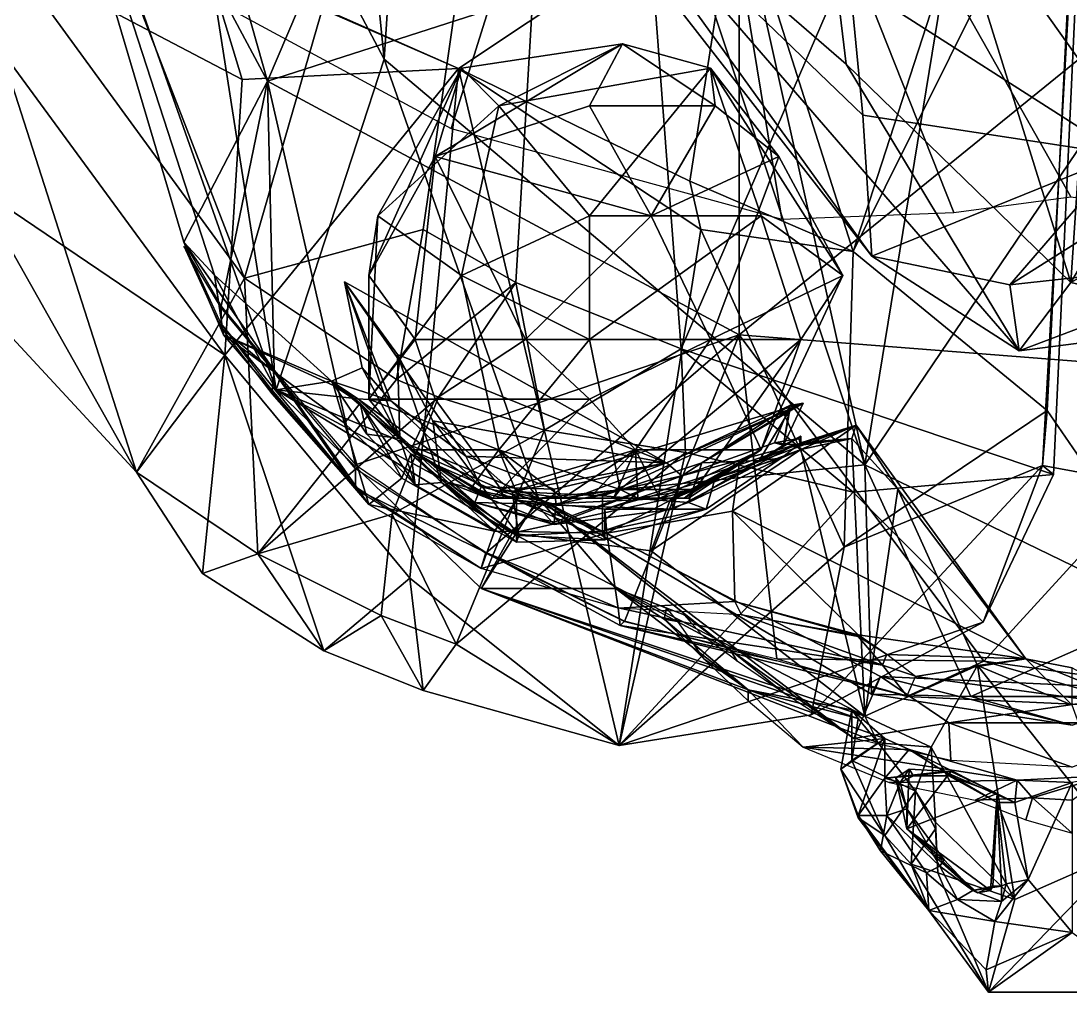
# Model space of a CAD drawing. Header units: metres. Extents: x -0.054 to 0.188, y 0.182 to 0.431.
# Drawn here: x -0.0021 to 0.0669, y 0.1819 to 0.2457 of the extents above; entities that cross this region are included whole.
import ezdxf

# ---------------------------------------------------------------- set-up
doc = ezdxf.new("R2010")
doc.units = ezdxf.units.M

msp = doc.modelspace()

# ---------------------------------------------------------------- linework, layer by layer
at = {"layer": 'COMPONENT50'}
for points in [[(0.037414, 0.244202, 1.581394), (0.03524, 0.240144, 1.573276), (0.025095, 0.23681, 1.574871)], [(0.037414, 0.244202, 1.581394), (0.025095, 0.23681, 1.574871), (0.026834, 0.242608, 1.585016)], [(0.037414, 0.244202, 1.581394), (0.026834, 0.242608, 1.585016), (0.029298, 0.240144, 1.595161)], [(0.043211, 0.242608, 1.587045), (0.037414, 0.244202, 1.581394), (0.029298, 0.240144, 1.595161)], [(0.043501, 0.240144, 1.576756), (0.03524, 0.240144, 1.573276), (0.037414, 0.244202, 1.581394)], [(0.043501, 0.240144, 1.576756), (0.037414, 0.244202, 1.581394), (0.043211, 0.242608, 1.587045)], [(0.020747, 0.228984, 1.576756), (0.021326, 0.232897, 1.592987), (0.026834, 0.242608, 1.585016)], [(0.025095, 0.23681, 1.574871), (0.020747, 0.228984, 1.576756), (0.026834, 0.242608, 1.585016)], [(0.026834, 0.242608, 1.585016), (0.021326, 0.232897, 1.592987), (0.029298, 0.240144, 1.595161)], [(0.043211, 0.242608, 1.587045), (0.029298, 0.240144, 1.595161), (0.03524, 0.232897, 1.60096)], [(0.046544, 0.232897, 1.596322), (0.043211, 0.242608, 1.587045), (0.03524, 0.232897, 1.60096)], [(0.047704, 0.23681, 1.577914), (0.043211, 0.242608, 1.587045), (0.051907, 0.228984, 1.585016)], [(0.051907, 0.228984, 1.585016), (0.043211, 0.242608, 1.587045), (0.046544, 0.232897, 1.596322)], [(0.047704, 0.23681, 1.577914), (0.043501, 0.240144, 1.576756), (0.043211, 0.242608, 1.587045)], [(0.029298, 0.240144, 1.595161), (0.021326, 0.232897, 1.592987), (0.026834, 0.228984, 1.599364)], [(0.03524, 0.240144, 1.573276), (0.039298, 0.232897, 1.569509), (0.025095, 0.23681, 1.574871)], [(0.029298, 0.240144, 1.595161), (0.026834, 0.228984, 1.599364), (0.03524, 0.232897, 1.60096)], [(0.043501, 0.240144, 1.576756), (0.039298, 0.232897, 1.569509), (0.03524, 0.240144, 1.573276)], [(0.043501, 0.240144, 1.576756), (0.047704, 0.23681, 1.577914), (0.039298, 0.232897, 1.569509)], [(0.025095, 0.23681, 1.574871), (0.02379, 0.224781, 1.573713), (0.020747, 0.228984, 1.576756)], [(0.025095, 0.23681, 1.574871), (0.031037, 0.224781, 1.569509), (0.02379, 0.224781, 1.573713)], [(0.025095, 0.23681, 1.574871), (0.039298, 0.232897, 1.569509), (0.031037, 0.224781, 1.569509)], [(0.047704, 0.23681, 1.577914), (0.043211, 0.224781, 1.571102), (0.039298, 0.232897, 1.569509)], [(0.043211, 0.224781, 1.571102), (0.047704, 0.23681, 1.577914), (0.051907, 0.228984, 1.585016)], [(0.020747, 0.220868, 1.585016), (0.026834, 0.228984, 1.599364), (0.021326, 0.232897, 1.592987)], [(0.020747, 0.228984, 1.576756), (0.020747, 0.220868, 1.585016), (0.021326, 0.232897, 1.592987)], [(0.03524, 0.232897, 1.60096), (0.026834, 0.228984, 1.599364), (0.03524, 0.224781, 1.60096)], [(0.039298, 0.232897, 1.569509), (0.043211, 0.224781, 1.571102), (0.031037, 0.224781, 1.569509)], [(0.046544, 0.232897, 1.596322), (0.03524, 0.224781, 1.60096), (0.049153, 0.224781, 1.592987)], [(0.03524, 0.232897, 1.60096), (0.03524, 0.224781, 1.60096), (0.046544, 0.232897, 1.596322)], [(0.051907, 0.228984, 1.585016), (0.046544, 0.232897, 1.596322), (0.049153, 0.224781, 1.592987)], [(0.020747, 0.220868, 1.585016), (0.029298, 0.217535, 1.595161), (0.026834, 0.228984, 1.599364)], [(0.02379, 0.224781, 1.573713), (0.020747, 0.220868, 1.585016), (0.020747, 0.228984, 1.576756)], [(0.026834, 0.228984, 1.599364), (0.029298, 0.217535, 1.595161), (0.03524, 0.224781, 1.60096)], [(0.043211, 0.224781, 1.571102), (0.051907, 0.228984, 1.585016), (0.046544, 0.217535, 1.581973)], [(0.046544, 0.217535, 1.581973), (0.051907, 0.228984, 1.585016), (0.049153, 0.224781, 1.592987)], [(0.02379, 0.224781, 1.573713), (0.025095, 0.220868, 1.574871), (0.020747, 0.220868, 1.585016)], [(0.031037, 0.224781, 1.569509), (0.025095, 0.220868, 1.574871), (0.02379, 0.224781, 1.573713)], [(0.031037, 0.224781, 1.569509), (0.03524, 0.220868, 1.570668), (0.025095, 0.220868, 1.574871)], [(0.03524, 0.224781, 1.60096), (0.029298, 0.217535, 1.595161), (0.037269, 0.214926, 1.592842)], [(0.043211, 0.224781, 1.571102), (0.03524, 0.220868, 1.570668), (0.031037, 0.224781, 1.569509)], [(0.043211, 0.224781, 1.571102), (0.038283, 0.217535, 1.573713), (0.03524, 0.220868, 1.570668)], [(0.03524, 0.224781, 1.60096), (0.037269, 0.214926, 1.592842), (0.049153, 0.224781, 1.592987)], [(0.049153, 0.224781, 1.592987), (0.037269, 0.214926, 1.592842), (0.042196, 0.214926, 1.589075)], [(0.046544, 0.217535, 1.581973), (0.038283, 0.217535, 1.573713), (0.043211, 0.224781, 1.571102)], [(0.046544, 0.217535, 1.581973), (0.049153, 0.224781, 1.592987), (0.042196, 0.214926, 1.589075)], [(0.0235, 0.217535, 1.585016), (0.029298, 0.217535, 1.595161), (0.020747, 0.220868, 1.585016)], [(0.025095, 0.220868, 1.574871), (0.0235, 0.217535, 1.585016), (0.020747, 0.220868, 1.585016)], [(0.029443, 0.214926, 1.579365), (0.0235, 0.217535, 1.585016), (0.025095, 0.220868, 1.574871)], [(0.03524, 0.220868, 1.570668), (0.029443, 0.214926, 1.579365), (0.025095, 0.220868, 1.574871)], [(0.038283, 0.217535, 1.573713), (0.029443, 0.214926, 1.579365), (0.03524, 0.220868, 1.570668)], [(0.029298, 0.217535, 1.595161), (0.0235, 0.217535, 1.585016), (0.027413, 0.214926, 1.587045)], [(0.028718, 0.214346, 1.585016), (0.027413, 0.214926, 1.587045), (0.0235, 0.217535, 1.585016)], [(0.028863, 0.214346, 1.583423), (0.028718, 0.214346, 1.585016), (0.0235, 0.217535, 1.585016)], [(0.029443, 0.214926, 1.579365), (0.028863, 0.214346, 1.583423), (0.0235, 0.217535, 1.585016)], [(0.030602, 0.214346, 1.589509), (0.029298, 0.217535, 1.595161), (0.027413, 0.214926, 1.587045)], [(0.037269, 0.214926, 1.592842), (0.029298, 0.217535, 1.595161), (0.0335, 0.214346, 1.591249)], [(0.0335, 0.214346, 1.591249), (0.029298, 0.217535, 1.595161), (0.031906, 0.214346, 1.590523)], [(0.031906, 0.214346, 1.590523), (0.029298, 0.217535, 1.595161), (0.030602, 0.214346, 1.589509)], [(0.038283, 0.217535, 1.573713), (0.0335, 0.214346, 1.578785), (0.029443, 0.214926, 1.579365)], [(0.038283, 0.217535, 1.573713), (0.03524, 0.214346, 1.578641), (0.0335, 0.214346, 1.578785)], [(0.038283, 0.217535, 1.573713), (0.036834, 0.214346, 1.578785), (0.03524, 0.214346, 1.578641)], [(0.038428, 0.214346, 1.579509), (0.036834, 0.214346, 1.578785), (0.038283, 0.217535, 1.573713)], [(0.046544, 0.217535, 1.581973), (0.039877, 0.214346, 1.580523), (0.038283, 0.217535, 1.573713)], [(0.039877, 0.214346, 1.580523), (0.038428, 0.214346, 1.579509), (0.038283, 0.217535, 1.573713)], [(0.046544, 0.217535, 1.581973), (0.040892, 0.214346, 1.581828), (0.039877, 0.214346, 1.580523)], [(0.046544, 0.217535, 1.581973), (0.041472, 0.214346, 1.583423), (0.040892, 0.214346, 1.581828)], [(0.046544, 0.217535, 1.581973), (0.041762, 0.214346, 1.585016), (0.041472, 0.214346, 1.583423)], [(0.046544, 0.217535, 1.581973), (0.042196, 0.214926, 1.589075), (0.041762, 0.214346, 1.585016)], [(0.030602, 0.214346, 1.589509), (0.027413, 0.214926, 1.587045), (0.029587, 0.214346, 1.588204)], [(0.029587, 0.214346, 1.588204), (0.027413, 0.214926, 1.587045), (0.028863, 0.214346, 1.586611)], [(0.028863, 0.214346, 1.586611), (0.027413, 0.214926, 1.587045), (0.028718, 0.214346, 1.585016)], [(0.029587, 0.214346, 1.581828), (0.028863, 0.214346, 1.583423), (0.029443, 0.214926, 1.579365)], [(0.0335, 0.214346, 1.578785), (0.031906, 0.214346, 1.579509), (0.029443, 0.214926, 1.579365)], [(0.030602, 0.214346, 1.580523), (0.029587, 0.214346, 1.581828), (0.029443, 0.214926, 1.579365)], [(0.031906, 0.214346, 1.579509), (0.030602, 0.214346, 1.580523), (0.029443, 0.214926, 1.579365)], [(0.037269, 0.214926, 1.592842), (0.0335, 0.214346, 1.591249), (0.03524, 0.214346, 1.591394)], [(0.037269, 0.214926, 1.592842), (0.03524, 0.214346, 1.591394), (0.036834, 0.214346, 1.591249)], [(0.038428, 0.214346, 1.590523), (0.037269, 0.214926, 1.592842), (0.036834, 0.214346, 1.591249)], [(0.042196, 0.214926, 1.589075), (0.037269, 0.214926, 1.592842), (0.038428, 0.214346, 1.590523)], [(0.042196, 0.214926, 1.589075), (0.038428, 0.214346, 1.590523), (0.039877, 0.214346, 1.589509)], [(0.042196, 0.214926, 1.589075), (0.039877, 0.214346, 1.589509), (0.040892, 0.214346, 1.588204)], [(0.042196, 0.214926, 1.589075), (0.040892, 0.214346, 1.588204), (0.041472, 0.214346, 1.586611)], [(0.042196, 0.214926, 1.589075), (0.041472, 0.214346, 1.586611), (0.041762, 0.214346, 1.585016)]]:
    msp.add_3dface(points, dxfattribs=at)
at = {"layer": 'MATHAIR1'}
for points in [[(-0.001052, 0.264031, 1.582207), (0.035036, 0.306496, 1.6167), (0.012572, 0.228813, 1.636992)], [(0.035036, 0.306496, 1.6167), (0.024311, 0.232001, 1.66366), (0.012572, 0.228813, 1.636992)], [(0.035036, 0.306496, 1.6167), (0.030398, 0.228523, 1.668005), (0.024311, 0.232001, 1.66366)], [(0.035036, 0.306496, 1.6167), (0.041268, 0.224175, 1.667861), (0.030398, 0.228523, 1.668005)], [(0.035036, 0.306496, 1.6167), (0.069095, 0.288524, 1.640614), (0.041268, 0.224175, 1.667861)], [(0.069095, 0.288524, 1.640614), (0.065761, 0.215914, 1.664383), (0.041268, 0.224175, 1.667861)], [(0.069095, 0.288524, 1.640614), (0.068225, 0.215914, 1.664383), (0.065037, 0.216494, 1.678153)], [(0.069095, 0.288524, 1.640614), (0.065037, 0.216494, 1.678153), (0.065761, 0.215914, 1.664383)], [(-0.007429, 0.256205, 1.560033), (-0.001052, 0.264031, 1.582207), (0.012572, 0.228813, 1.636992)], [(0.067356, 0.260263, 1.696702), (0.059819, 0.252871, 1.709893), (0.052573, 0.230552, 1.696702)], [(0.067356, 0.260263, 1.696702), (0.052573, 0.230552, 1.696702), (0.065327, 0.220117, 1.683949)], [(0.068225, 0.215914, 1.664383), (0.067356, 0.260263, 1.696702), (0.065327, 0.220117, 1.683949)], [(-0.010327, 0.244031, 1.558295), (-0.007429, 0.256205, 1.560033), (0.00547, 0.216059, 1.602209)], [(-0.007429, 0.256205, 1.560033), (0.012572, 0.228813, 1.636992), (0.00547, 0.216059, 1.602209)], [(0.044891, 0.254756, 1.713659), (0.007064, 0.251132, 1.69134), (0.02663, 0.242581, 1.696558)], [(0.044891, 0.254756, 1.713659), (0.02663, 0.242581, 1.696558), (0.041848, 0.23519, 1.704238)], [(0.044891, 0.254756, 1.713659), (0.041848, 0.23519, 1.704238), (0.052573, 0.230552, 1.696702)], [(0.044891, 0.254756, 1.713659), (0.052573, 0.230552, 1.696702), (0.059819, 0.252871, 1.709893)], [(-0.023371, 0.247219, 1.572933), (0.011267, 0.22374, 1.676847), (-0.011052, 0.254176, 1.642788)], [(-0.011052, 0.254176, 1.642788), (0.012427, 0.241857, 1.682354), (0.009963, 0.249973, 1.685834)], [(-0.011052, 0.254176, 1.642788), (0.011267, 0.22374, 1.676847), (0.012427, 0.241857, 1.682354)], [(0.02663, 0.242581, 1.696558), (0.007064, 0.251132, 1.69134), (0.009963, 0.249973, 1.685834)], [(0.009963, 0.249973, 1.685834), (0.012427, 0.241857, 1.682354), (0.02663, 0.242581, 1.696558)], [(-0.023371, 0.247219, 1.572933), (0.00547, 0.216059, 1.602209), (0.011267, 0.22374, 1.676847)], [(0.00547, 0.216059, 1.602209), (-0.023371, 0.247219, 1.572933), (-0.010327, 0.244031, 1.558295)], [(0.02663, 0.242581, 1.696558), (0.012427, 0.241857, 1.682354), (0.011267, 0.22374, 1.676847)], [(0.011267, 0.22374, 1.676847), (0.023442, 0.209102, 1.686702), (0.02663, 0.242581, 1.696558)], [(0.02663, 0.242581, 1.696558), (0.023442, 0.209102, 1.686702), (0.03721, 0.198088, 1.687571)], [(0.042572, 0.232001, 1.699601), (0.041848, 0.23519, 1.704238), (0.02663, 0.242581, 1.696558)], [(0.02663, 0.242581, 1.696558), (0.03721, 0.198088, 1.687571), (0.042572, 0.232001, 1.699601)], [(0.052573, 0.230552, 1.696702), (0.041848, 0.23519, 1.704238), (0.042572, 0.232001, 1.699601)], [(0.012572, 0.228813, 1.636992), (0.024311, 0.232001, 1.66366), (0.022572, 0.222146, 1.665397)], [(0.024311, 0.232001, 1.66366), (0.030398, 0.228523, 1.668005), (0.022572, 0.222146, 1.665397)], [(0.042572, 0.232001, 1.699601), (0.03721, 0.198088, 1.687571), (0.051993, 0.211132, 1.6896)], [(0.042572, 0.232001, 1.699601), (0.051993, 0.211132, 1.6896), (0.052573, 0.230552, 1.696702)], [(0.008572, 0.230917, 1.595364), (0.011036, 0.225555, 1.597828), (0.011036, 0.226859, 1.599568)], [(0.052573, 0.230552, 1.696702), (0.051993, 0.211132, 1.6896), (0.065327, 0.220117, 1.683949)], [(0.00547, 0.216059, 1.602209), (0.012572, 0.228813, 1.636992), (0.013441, 0.210697, 1.620325)], [(0.013441, 0.210697, 1.620325), (0.012572, 0.228813, 1.636992), (0.022572, 0.222146, 1.665397)], [(0.022572, 0.222146, 1.665397), (0.030398, 0.228523, 1.668005), (0.025326, 0.220987, 1.670324)], [(0.030398, 0.228523, 1.668005), (0.032282, 0.218813, 1.675107), (0.025326, 0.220987, 1.670324)], [(0.030398, 0.228523, 1.668005), (0.041268, 0.224175, 1.667861), (0.032282, 0.218813, 1.675107)], [(0.011036, 0.225555, 1.597828), (0.014514, 0.222656, 1.602611), (0.011036, 0.226859, 1.599568)], [(0.011036, 0.225555, 1.597828), (0.01437, 0.221207, 1.599278), (0.014514, 0.222656, 1.602611)], [(0.00547, 0.216059, 1.602209), (0.009818, 0.209392, 1.62192), (0.011267, 0.22374, 1.676847)], [(0.009818, 0.209392, 1.62192), (0.017789, 0.20432, 1.666123), (0.011267, 0.22374, 1.676847)], [(0.017789, 0.20432, 1.666123), (0.023442, 0.209102, 1.686702), (0.011267, 0.22374, 1.676847)], [(0.041558, 0.217363, 1.677571), (0.032282, 0.218813, 1.675107), (0.041268, 0.224175, 1.667861)], [(0.052573, 0.214755, 1.676558), (0.041558, 0.217363, 1.677571), (0.041268, 0.224175, 1.667861)], [(0.065761, 0.215914, 1.664383), (0.052573, 0.214755, 1.676558), (0.041268, 0.224175, 1.667861)], [(0.01437, 0.221207, 1.599278), (0.019877, 0.214975, 1.601163), (0.014514, 0.222656, 1.602611)], [(0.019877, 0.214975, 1.601163), (0.019877, 0.216279, 1.605946), (0.014514, 0.222656, 1.602611)], [(0.013441, 0.210697, 1.620325), (0.022572, 0.222146, 1.665397), (0.025326, 0.220987, 1.670324)], [(0.013441, 0.210697, 1.620325), (0.025326, 0.220987, 1.670324), (0.022282, 0.213305, 1.668442)], [(0.025326, 0.220987, 1.670324), (0.032282, 0.218813, 1.675107), (0.022282, 0.213305, 1.668442)], [(0.065327, 0.220117, 1.683949), (0.051993, 0.211132, 1.6896), (0.065037, 0.216494, 1.678153)], [(0.068225, 0.215914, 1.664383), (0.065327, 0.220117, 1.683949), (0.065037, 0.216494, 1.678153)], [(0.022282, 0.213305, 1.668442), (0.032282, 0.218813, 1.675107), (0.026485, 0.204754, 1.678008)], [(0.032282, 0.218813, 1.675107), (0.041558, 0.217363, 1.677571), (0.026485, 0.204754, 1.678008)], [(0.041558, 0.217363, 1.677571), (0.03721, 0.198088, 1.687571), (0.026485, 0.204754, 1.678008)], [(0.041558, 0.217363, 1.677571), (0.052573, 0.214755, 1.676558), (0.03721, 0.198088, 1.687571)], [(0.013441, 0.210697, 1.620325), (0.009818, 0.209392, 1.62192), (0.00547, 0.216059, 1.602209)], [(0.028428, 0.210772, 1.606959), (0.019877, 0.216279, 1.605946), (0.019877, 0.214975, 1.601163)], [(0.065037, 0.216494, 1.678153), (0.051993, 0.211132, 1.6896), (0.049819, 0.200117, 1.684963)], [(0.061124, 0.206204, 1.676123), (0.065037, 0.216494, 1.678153), (0.049819, 0.200117, 1.684963)], [(0.065761, 0.215914, 1.664383), (0.065037, 0.216494, 1.678153), (0.061124, 0.206204, 1.676123)], [(0.065761, 0.215914, 1.664383), (0.061124, 0.206204, 1.676123), (0.052573, 0.214755, 1.676558)], [(0.028428, 0.210772, 1.606959), (0.019877, 0.214975, 1.601163), (0.028138, 0.209757, 1.600436)], [(0.052573, 0.214755, 1.676558), (0.061124, 0.206204, 1.676123), (0.03721, 0.198088, 1.687571)], [(0.013441, 0.210697, 1.620325), (0.022282, 0.213305, 1.668442), (0.021558, 0.206639, 1.664818)], [(0.021558, 0.206639, 1.664818), (0.022282, 0.213305, 1.668442), (0.026485, 0.204754, 1.678008)], [(0.017789, 0.20432, 1.666123), (0.009818, 0.209392, 1.62192), (0.013441, 0.210697, 1.620325)], [(0.021558, 0.206639, 1.664818), (0.017789, 0.20432, 1.666123), (0.013441, 0.210697, 1.620325)], [(0.037124, 0.207149, 1.600292), (0.028428, 0.210772, 1.606959), (0.028138, 0.209757, 1.600436)], [(0.037269, 0.205989, 1.605219), (0.028428, 0.210772, 1.606959), (0.037124, 0.207149, 1.600292)], [(0.037559, 0.206279, 1.605798), (0.028428, 0.210772, 1.606959), (0.037269, 0.205989, 1.605219)], [(0.051993, 0.211132, 1.6896), (0.03721, 0.198088, 1.687571), (0.049819, 0.200117, 1.684963)], [(0.017789, 0.20432, 1.666123), (0.024311, 0.201711, 1.681485), (0.023442, 0.209102, 1.686702)], [(0.023442, 0.209102, 1.686702), (0.024311, 0.201711, 1.681485), (0.03721, 0.198088, 1.687571)], [(0.054515, 0.20338, 1.597683), (0.037269, 0.205989, 1.605219), (0.037124, 0.207149, 1.600292)], [(0.037124, 0.207149, 1.600292), (0.04524, 0.206714, 1.598699), (0.054515, 0.20338, 1.597683)], [(0.024311, 0.201711, 1.681485), (0.017789, 0.20432, 1.666123), (0.021558, 0.206639, 1.664818)], [(0.026485, 0.204754, 1.678008), (0.024311, 0.201711, 1.681485), (0.021558, 0.206639, 1.664818)], [(0.04524, 0.206714, 1.598699), (0.052921, 0.205264, 1.596814), (0.054515, 0.20338, 1.597683)], [(0.061124, 0.206204, 1.676123), (0.049819, 0.200117, 1.684963), (0.03721, 0.198088, 1.687571)], [(0.047559, 0.20367, 1.60464), (0.037559, 0.206279, 1.605798), (0.037269, 0.205989, 1.605219)], [(0.05611, 0.201351, 1.601887), (0.037269, 0.205989, 1.605219), (0.054515, 0.20338, 1.597683)], [(0.05611, 0.201351, 1.601887), (0.047559, 0.20367, 1.60464), (0.037269, 0.205989, 1.605219)], [(0.052921, 0.205264, 1.596814), (0.054805, 0.204105, 1.597393), (0.054515, 0.20338, 1.597683)], [(0.03721, 0.198088, 1.687571), (0.024311, 0.201711, 1.681485), (0.026485, 0.204754, 1.678008)], [(0.054805, 0.204105, 1.597393), (0.056689, 0.202656, 1.599713), (0.054515, 0.20338, 1.597683)], [(0.056689, 0.202656, 1.599713), (0.05611, 0.201351, 1.601887), (0.054515, 0.20338, 1.597683)]]:
    msp.add_3dface(points, dxfattribs=at)
at = {"layer": 'sk'}
for points in [[(0.073356, 0.338857, 1.489047), (0.053356, 0.216536, 1.479047), (0.030602, 0.318712, 1.487455)], [(0.073356, 0.338857, 1.489047), (0.100024, 0.285523, 1.483396), (0.053356, 0.216536, 1.479047)], [(0.030602, 0.318712, 1.487455), (0.053356, 0.216536, 1.479047), (0.025529, 0.300016, 1.486876)], [(0.072211, 0.30794, 1.536355), (0.045586, 0.296925, 1.533746), (0.066886, 0.228518, 1.517947)], [(0.072211, 0.30794, 1.536355), (0.066886, 0.228518, 1.517947), (0.092786, 0.272432, 1.528092)], [(0.025529, 0.300016, 1.486876), (0.021761, 0.243203, 1.499047), (0.017123, 0.289581, 1.513396)], [(0.025529, 0.300016, 1.486876), (0.053356, 0.216536, 1.479047), (0.021761, 0.243203, 1.499047)], [(0.045586, 0.296925, 1.533746), (0.032394, 0.259968, 1.512006), (0.052121, 0.242866, 1.521282)], [(0.045586, 0.296925, 1.533746), (0.052121, 0.242866, 1.521282), (0.066886, 0.228518, 1.517947)], [(0.017123, 0.289581, 1.513396), (0.021761, 0.243203, 1.499047), (0.006833, 0.271465, 1.517889)], [(0.100024, 0.285523, 1.483396), (0.073067, 0.206971, 1.480498), (0.053356, 0.216536, 1.479047)], [(0.031326, 0.28219, 1.686588), (0.00292, 0.281175, 1.66021), (0.01408, 0.241754, 1.654414)], [(0.039784, 0.282118, 1.414828), (0.006885, 0.249074, 1.396424), (0.026161, 0.238639, 1.386858)], [(0.031326, 0.28219, 1.686588), (0.01408, 0.241754, 1.654414), (0.045095, 0.251754, 1.683111)], [(0.039784, 0.282118, 1.414828), (0.026161, 0.238639, 1.386858), (0.0479, 0.232696, 1.377871)], [(0.039784, 0.282118, 1.414828), (0.107612, 0.238639, 1.386858), (0.126888, 0.249074, 1.396424)], [(0.085872, 0.232696, 1.377871), (0.039784, 0.282118, 1.414828), (0.074568, 0.233131, 1.374828)], [(0.039784, 0.282118, 1.414828), (0.085872, 0.232696, 1.377871), (0.107612, 0.238639, 1.386858)], [(0.039784, 0.282118, 1.414828), (0.059205, 0.233131, 1.374828), (0.066886, 0.234146, 1.372799)], [(0.074568, 0.233131, 1.374828), (0.039784, 0.282118, 1.414828), (0.066886, 0.234146, 1.372799)], [(0.039784, 0.282118, 1.414828), (0.0479, 0.232696, 1.377871), (0.059205, 0.233131, 1.374828)], [(-0.005341, 0.277987, 1.586731), (0.01408, 0.241754, 1.654414), (0.00292, 0.281175, 1.66021)], [(0.006833, 0.271465, 1.517889), (0.014659, 0.221464, 1.557744), (-0.005341, 0.277987, 1.586731)], [(0.014659, 0.221464, 1.557744), (0.010601, 0.229, 1.583977), (-0.005341, 0.277987, 1.586731)], [(-0.005341, 0.277987, 1.586731), (0.008572, 0.231174, 1.595138), (0.01408, 0.241754, 1.654414)], [(0.010601, 0.229, 1.583977), (0.008572, 0.231174, 1.595138), (-0.005341, 0.277987, 1.586731)], [(0.092786, 0.272432, 1.528092), (0.066886, 0.228518, 1.517947), (0.088429, 0.240692, 1.507223)], [(0.021761, 0.243203, 1.499047), (0.014659, 0.221464, 1.557744), (0.006833, 0.271465, 1.517889)], [(0.053816, 0.230257, 1.48099), (0.032394, 0.259968, 1.512006), (0.026706, 0.265041, 1.490266)], [(0.05321, 0.239533, 1.47099), (0.053816, 0.230257, 1.48099), (0.026706, 0.265041, 1.490266)], [(0.05321, 0.239533, 1.47099), (0.026706, 0.265041, 1.490266), (0.052363, 0.248374, 1.427076)], [(0.063498, 0.224025, 1.50302), (0.032394, 0.259968, 1.512006), (0.053816, 0.230257, 1.48099)], [(0.063498, 0.224025, 1.50302), (0.052121, 0.242866, 1.521282), (0.032394, 0.259968, 1.512006)], [(0.079009, 0.252624, 1.685575), (0.045095, 0.251754, 1.683111), (0.045095, 0.225087, 1.662384)], [(0.079009, 0.252624, 1.685575), (0.045095, 0.225087, 1.662384), (0.078429, 0.222478, 1.663256)], [(0.045095, 0.251754, 1.683111), (0.01408, 0.241754, 1.654414), (0.045095, 0.225087, 1.662384)], [(0.070638, 0.250258, 1.409974), (0.070275, 0.236924, 1.468092), (0.052363, 0.248374, 1.427076)], [(0.070275, 0.236924, 1.468092), (0.05321, 0.239533, 1.47099), (0.052363, 0.248374, 1.427076)], [(0.021761, 0.243203, 1.499047), (0.031906, 0.214362, 1.513685), (0.014659, 0.221464, 1.557744)], [(0.053356, 0.216536, 1.479047), (0.031906, 0.214362, 1.513685), (0.021761, 0.243203, 1.499047)], [(0.066886, 0.228518, 1.517947), (0.052121, 0.242866, 1.521282), (0.063498, 0.224025, 1.50302)], [(0.008572, 0.231174, 1.595138), (0.011036, 0.226971, 1.599342), (0.01408, 0.241754, 1.654414)], [(0.011036, 0.226971, 1.599342), (0.014514, 0.222768, 1.602529), (0.01408, 0.241754, 1.654414)], [(0.045095, 0.225087, 1.662384), (0.01408, 0.241754, 1.654414), (0.019877, 0.216536, 1.605862)], [(0.014514, 0.222768, 1.602529), (0.019877, 0.216536, 1.605862), (0.01408, 0.241754, 1.654414)], [(0.088429, 0.240692, 1.507223), (0.066886, 0.228518, 1.517947), (0.078142, 0.225909, 1.503454)], [(0.070275, 0.236924, 1.468092), (0.053816, 0.230257, 1.48099), (0.05321, 0.239533, 1.47099)], [(0.080562, 0.239533, 1.47099), (0.079957, 0.230257, 1.48099), (0.062892, 0.228373, 1.480556)], [(0.080562, 0.239533, 1.47099), (0.062892, 0.228373, 1.480556), (0.070275, 0.236924, 1.468092)], [(0.070275, 0.236924, 1.468092), (0.062892, 0.228373, 1.480556), (0.053816, 0.230257, 1.48099)], [(0.020747, 0.213927, 1.594414), (0.011036, 0.225811, 1.597602), (0.008572, 0.231174, 1.595138)], [(0.011181, 0.225087, 1.587747), (0.020747, 0.213927, 1.594414), (0.008572, 0.231174, 1.595138)], [(0.010601, 0.229, 1.583977), (0.011181, 0.225087, 1.587747), (0.008572, 0.231174, 1.595138)], [(0.063498, 0.224025, 1.50302), (0.053816, 0.230257, 1.48099), (0.062892, 0.228373, 1.480556)], [(0.079957, 0.230257, 1.48099), (0.063498, 0.224025, 1.50302), (0.062892, 0.228373, 1.480556)], [(0.079957, 0.230257, 1.48099), (0.078142, 0.225909, 1.503454), (0.063498, 0.224025, 1.50302)], [(0.018283, 0.222043, 1.581948), (0.010601, 0.229, 1.583977), (0.014659, 0.221464, 1.557744)], [(0.018283, 0.222043, 1.581948), (0.011181, 0.225087, 1.587747), (0.010601, 0.229, 1.583977)], [(0.040312, 0.216681, 1.57847), (0.022631, 0.223783, 1.586586), (0.019152, 0.228565, 1.581079)], [(0.019152, 0.228565, 1.581079), (0.027124, 0.217116, 1.578905), (0.040312, 0.216681, 1.57847)], [(0.019152, 0.228565, 1.581079), (0.022776, 0.218275, 1.585428), (0.020312, 0.222913, 1.58224)], [(0.019152, 0.228565, 1.581079), (0.022631, 0.223783, 1.586586), (0.022776, 0.218275, 1.585428)], [(0.019152, 0.228565, 1.581079), (0.020312, 0.222913, 1.58224), (0.022196, 0.220739, 1.582674)], [(0.027124, 0.217116, 1.578905), (0.019152, 0.228565, 1.581079), (0.022196, 0.220739, 1.582674)], [(0.078142, 0.225909, 1.503454), (0.066886, 0.228518, 1.517947), (0.063498, 0.224025, 1.50302)], [(0.020747, 0.213927, 1.594414), (0.01437, 0.221464, 1.599197), (0.011036, 0.225811, 1.597602)], [(0.020747, 0.213927, 1.594414), (0.011181, 0.225087, 1.587747), (0.019152, 0.21929, 1.587023)], [(0.019152, 0.21929, 1.587023), (0.011181, 0.225087, 1.587747), (0.018428, 0.221753, 1.584556)], [(0.018428, 0.221753, 1.584556), (0.011181, 0.225087, 1.587747), (0.018283, 0.222043, 1.581948)], [(0.045095, 0.225087, 1.662384), (0.019877, 0.216536, 1.605862), (0.028428, 0.210739, 1.606878)], [(0.045095, 0.225087, 1.662384), (0.028428, 0.210739, 1.606878), (0.037559, 0.206246, 1.605717)], [(0.047559, 0.203782, 1.604704), (0.045095, 0.225087, 1.662384), (0.037559, 0.206246, 1.605717)], [(0.061182, 0.203637, 1.621371), (0.045095, 0.225087, 1.662384), (0.047559, 0.203782, 1.604704)], [(0.078429, 0.222478, 1.663256), (0.045095, 0.225087, 1.662384), (0.061182, 0.203637, 1.621371)], [(0.022631, 0.223783, 1.586586), (0.025529, 0.215376, 1.586151), (0.022776, 0.218275, 1.585428)], [(0.025529, 0.215376, 1.586151), (0.022631, 0.223783, 1.586586), (0.02495, 0.219435, 1.589484)], [(0.040312, 0.216681, 1.57847), (0.02495, 0.219435, 1.589484), (0.022631, 0.223783, 1.586586)], [(0.020312, 0.222913, 1.58224), (0.022776, 0.218275, 1.585428), (0.018283, 0.222043, 1.581948)], [(0.020312, 0.222913, 1.58224), (0.018283, 0.222043, 1.581948), (0.022196, 0.220739, 1.582674)], [(0.078429, 0.222478, 1.663256), (0.061182, 0.203637, 1.621371), (0.077849, 0.201318, 1.601805)], [(0.020022, 0.220884, 1.582385), (0.018283, 0.222043, 1.581948), (0.014659, 0.221464, 1.557744)], [(0.022776, 0.218275, 1.585428), (0.020602, 0.218565, 1.586007), (0.018283, 0.222043, 1.581948)], [(0.018283, 0.222043, 1.581948), (0.020022, 0.220884, 1.582385), (0.022196, 0.220739, 1.582674)], [(0.020167, 0.220594, 1.587023), (0.018428, 0.221753, 1.584556), (0.018283, 0.222043, 1.581948)], [(0.018283, 0.222043, 1.581948), (0.020602, 0.218565, 1.586007), (0.020167, 0.220594, 1.587023)], [(0.018428, 0.221753, 1.584556), (0.020167, 0.220594, 1.587023), (0.019152, 0.21929, 1.587023)], [(0.020747, 0.213927, 1.594414), (0.019877, 0.215087, 1.600934), (0.01437, 0.221464, 1.599197)], [(0.030167, 0.212043, 1.569484), (0.025964, 0.215376, 1.576151), (0.014659, 0.221464, 1.557744)], [(0.025964, 0.215376, 1.576151), (0.020022, 0.220884, 1.582385), (0.014659, 0.221464, 1.557744)], [(0.031906, 0.214362, 1.513685), (0.028138, 0.20842, 1.546296), (0.014659, 0.221464, 1.557744)], [(0.030167, 0.212043, 1.569484), (0.014659, 0.221464, 1.557744), (0.028138, 0.20842, 1.546296)], [(0.027703, 0.214072, 1.579921), (0.020022, 0.220884, 1.582385), (0.025964, 0.215376, 1.576151)], [(0.020022, 0.220884, 1.582385), (0.027703, 0.214072, 1.579921), (0.028138, 0.215087, 1.580355)], [(0.020022, 0.220884, 1.582385), (0.028138, 0.215087, 1.580355), (0.022196, 0.220739, 1.582674)], [(0.020167, 0.220594, 1.587023), (0.022921, 0.215666, 1.589194), (0.019152, 0.21929, 1.587023)], [(0.020602, 0.218565, 1.586007), (0.02379, 0.215232, 1.587312), (0.020167, 0.220594, 1.587023)], [(0.020167, 0.220594, 1.587023), (0.02379, 0.215232, 1.587312), (0.0235, 0.217261, 1.589194)], [(0.020167, 0.220594, 1.587023), (0.0235, 0.217261, 1.589194), (0.022921, 0.215666, 1.589194)], [(0.027124, 0.217116, 1.578905), (0.022196, 0.220739, 1.582674), (0.028138, 0.215087, 1.580355)], [(0.049298, 0.220594, 1.582819), (0.036109, 0.214507, 1.592095), (0.030167, 0.214797, 1.591658)], [(0.049298, 0.220594, 1.582819), (0.030167, 0.214797, 1.591658), (0.040312, 0.216681, 1.57847)], [(0.049298, 0.220594, 1.582819), (0.042631, 0.216681, 1.590355), (0.036109, 0.214507, 1.592095)], [(0.049298, 0.220594, 1.582819), (0.040312, 0.216681, 1.57847), (0.048428, 0.220449, 1.57876)], [(0.048428, 0.220449, 1.57876), (0.040312, 0.216681, 1.57847), (0.041327, 0.215811, 1.580645)], [(0.048428, 0.220449, 1.57876), (0.041327, 0.215811, 1.580645), (0.047414, 0.217985, 1.581079)], [(0.049298, 0.220594, 1.582819), (0.048428, 0.220159, 1.586296), (0.042631, 0.216681, 1.590355)], [(0.048428, 0.220449, 1.57876), (0.047414, 0.217985, 1.581079), (0.047994, 0.21784, 1.582819)], [(0.048428, 0.220449, 1.57876), (0.047994, 0.21784, 1.582819), (0.049298, 0.220594, 1.582819)], [(0.047994, 0.21784, 1.582819), (0.048428, 0.220159, 1.586296), (0.049298, 0.220594, 1.582819)], [(0.046399, 0.216826, 1.585862), (0.042631, 0.216681, 1.590355), (0.048428, 0.220159, 1.586296)], [(0.047994, 0.21784, 1.582819), (0.046399, 0.216826, 1.585862), (0.048428, 0.220159, 1.586296)], [(0.022921, 0.215666, 1.589194), (0.020747, 0.213927, 1.594414), (0.019152, 0.21929, 1.587023)], [(0.025529, 0.215376, 1.586151), (0.02495, 0.219435, 1.589484), (0.030602, 0.211898, 1.58876)], [(0.030602, 0.211898, 1.58876), (0.02495, 0.219435, 1.589484), (0.030167, 0.214797, 1.591658)], [(0.040312, 0.216681, 1.57847), (0.030167, 0.214797, 1.591658), (0.02495, 0.219435, 1.589484)], [(0.052776, 0.219145, 1.582385), (0.043501, 0.215666, 1.590645), (0.047849, 0.216971, 1.585717)], [(0.052776, 0.219145, 1.582385), (0.045095, 0.216536, 1.590934), (0.043501, 0.215666, 1.590645)], [(0.052776, 0.219145, 1.582385), (0.063936, 0.203782, 1.588326), (0.04466, 0.213492, 1.592529)], [(0.052776, 0.219145, 1.582385), (0.04466, 0.213492, 1.592529), (0.045095, 0.216536, 1.590934)], [(0.052776, 0.219145, 1.582385), (0.047849, 0.216971, 1.585717), (0.049153, 0.217985, 1.58224)], [(0.052776, 0.219145, 1.582385), (0.049153, 0.217985, 1.58224), (0.052486, 0.218275, 1.579484)], [(0.05553, 0.214942, 1.579339), (0.052776, 0.219145, 1.582385), (0.052486, 0.218275, 1.579484)], [(0.05553, 0.214942, 1.579339), (0.063936, 0.203782, 1.588326), (0.052776, 0.219145, 1.582385)], [(0.020602, 0.218565, 1.586007), (0.022776, 0.218275, 1.585428), (0.02379, 0.215232, 1.587312)], [(0.022776, 0.218275, 1.585428), (0.025529, 0.215376, 1.586151), (0.02379, 0.215232, 1.587312)], [(0.049153, 0.21842, 1.581948), (0.049153, 0.217985, 1.58224), (0.046399, 0.216826, 1.585862)], [(0.049153, 0.21842, 1.581948), (0.046399, 0.216826, 1.585862), (0.047994, 0.21784, 1.582819)], [(0.049008, 0.218275, 1.581513), (0.047414, 0.217985, 1.581079), (0.049153, 0.21784, 1.581803)], [(0.049008, 0.218275, 1.581513), (0.047994, 0.21784, 1.582819), (0.047414, 0.217985, 1.581079)], [(0.049153, 0.21842, 1.581948), (0.047994, 0.21784, 1.582819), (0.049008, 0.218275, 1.581513)], [(0.052486, 0.218275, 1.579484), (0.048718, 0.21784, 1.5805), (0.049153, 0.21755, 1.577747)], [(0.052486, 0.218275, 1.579484), (0.049153, 0.21784, 1.581803), (0.048718, 0.21784, 1.5805)], [(0.049008, 0.218275, 1.581513), (0.049153, 0.21784, 1.581803), (0.049153, 0.21842, 1.581948)], [(0.049153, 0.21784, 1.581803), (0.049153, 0.217985, 1.58224), (0.049153, 0.21842, 1.581948)], [(0.052486, 0.218275, 1.579484), (0.049153, 0.217985, 1.58224), (0.049153, 0.21784, 1.581803)], [(0.052486, 0.218275, 1.579484), (0.049153, 0.21755, 1.577747), (0.053356, 0.200014, 1.562819)], [(0.053356, 0.200014, 1.562819), (0.05553, 0.214942, 1.579339), (0.052486, 0.218275, 1.579484)], [(0.049153, 0.21755, 1.577747), (0.039298, 0.210884, 1.571369), (0.053356, 0.200014, 1.562819)], [(0.049153, 0.21755, 1.577747), (0.040602, 0.214362, 1.576151), (0.039298, 0.210884, 1.571369)], [(0.049153, 0.21755, 1.577747), (0.048718, 0.21784, 1.5805), (0.040602, 0.214362, 1.576151)], [(0.048718, 0.21784, 1.5805), (0.040747, 0.213637, 1.57876), (0.040602, 0.214362, 1.576151)], [(0.048718, 0.21784, 1.5805), (0.041327, 0.215811, 1.580645), (0.040747, 0.213637, 1.57876)], [(0.048718, 0.21784, 1.5805), (0.047414, 0.217985, 1.581079), (0.041327, 0.215811, 1.580645)], [(0.049153, 0.217985, 1.58224), (0.047849, 0.216971, 1.585717), (0.046399, 0.216826, 1.585862)], [(0.049153, 0.21784, 1.581803), (0.047414, 0.217985, 1.581079), (0.048718, 0.21784, 1.5805)], [(0.0235, 0.217261, 1.589194), (0.029008, 0.212188, 1.591224), (0.022921, 0.215666, 1.589194)], [(0.030457, 0.211463, 1.589921), (0.0235, 0.217261, 1.589194), (0.02379, 0.215232, 1.587312)], [(0.0235, 0.217261, 1.589194), (0.030457, 0.211463, 1.589921), (0.030457, 0.214217, 1.591369)], [(0.0235, 0.217261, 1.589194), (0.030457, 0.214217, 1.591369), (0.029008, 0.212188, 1.591224)], [(0.027124, 0.217116, 1.578905), (0.032921, 0.214942, 1.577747), (0.040312, 0.216681, 1.57847)], [(0.032921, 0.214942, 1.577747), (0.027124, 0.217116, 1.578905), (0.028138, 0.215087, 1.580355)], [(0.047849, 0.216971, 1.585717), (0.042921, 0.213637, 1.589484), (0.041762, 0.214072, 1.58876)], [(0.047849, 0.216971, 1.585717), (0.041762, 0.214072, 1.58876), (0.046399, 0.216826, 1.585862)], [(0.046399, 0.216826, 1.585862), (0.041762, 0.214072, 1.58876), (0.042631, 0.216681, 1.590355)], [(0.047849, 0.216971, 1.585717), (0.043501, 0.215666, 1.590645), (0.042921, 0.213637, 1.589484)], [(0.053356, 0.216536, 1.479047), (0.053791, 0.201463, 1.491221), (0.031906, 0.214362, 1.513685)], [(0.040312, 0.216681, 1.57847), (0.032921, 0.214942, 1.577747), (0.033066, 0.213927, 1.579776)], [(0.041327, 0.215811, 1.580645), (0.040312, 0.216681, 1.57847), (0.033066, 0.213927, 1.579776)], [(0.042631, 0.216681, 1.590355), (0.041762, 0.214072, 1.58876), (0.036109, 0.214507, 1.592095)], [(0.045095, 0.216536, 1.590934), (0.036399, 0.212043, 1.591658), (0.036254, 0.213637, 1.59195)], [(0.045095, 0.216536, 1.590934), (0.036254, 0.213637, 1.59195), (0.043501, 0.215666, 1.590645)], [(0.045095, 0.216536, 1.590934), (0.04466, 0.213492, 1.592529), (0.036399, 0.212043, 1.591658)], [(0.053356, 0.216536, 1.479047), (0.073067, 0.206971, 1.480498), (0.060313, 0.201318, 1.48528)], [(0.053356, 0.216536, 1.479047), (0.060313, 0.201318, 1.48528), (0.053791, 0.201463, 1.491221)], [(0.029008, 0.212188, 1.591224), (0.020747, 0.213927, 1.594414), (0.022921, 0.215666, 1.589194)], [(0.030457, 0.211463, 1.589921), (0.02379, 0.215232, 1.587312), (0.025529, 0.215376, 1.586151)], [(0.030602, 0.211898, 1.58876), (0.030457, 0.211463, 1.589921), (0.025529, 0.215376, 1.586151)], [(0.031761, 0.213927, 1.575572), (0.025964, 0.215376, 1.576151), (0.030167, 0.212043, 1.569484)], [(0.032921, 0.212623, 1.578036), (0.025964, 0.215376, 1.576151), (0.031761, 0.213927, 1.575572)], [(0.032921, 0.212623, 1.578036), (0.027703, 0.214072, 1.579921), (0.025964, 0.215376, 1.576151)], [(0.041327, 0.215811, 1.580645), (0.033066, 0.213927, 1.579776), (0.032921, 0.212768, 1.579339)], [(0.041327, 0.215811, 1.580645), (0.032921, 0.212768, 1.579339), (0.032921, 0.212623, 1.578036)], [(0.041327, 0.215811, 1.580645), (0.032921, 0.212623, 1.578036), (0.040747, 0.213637, 1.57876)], [(0.043501, 0.215666, 1.590645), (0.036254, 0.213637, 1.59195), (0.042921, 0.213637, 1.589484)], [(0.028138, 0.209724, 1.60021), (0.019877, 0.215087, 1.600934), (0.020747, 0.213927, 1.594414)], [(0.028138, 0.215087, 1.580355), (0.027703, 0.214072, 1.579921), (0.033066, 0.213927, 1.579776)], [(0.033066, 0.213927, 1.579776), (0.032921, 0.214942, 1.577747), (0.028138, 0.215087, 1.580355)], [(0.036109, 0.212188, 1.589194), (0.030602, 0.211898, 1.58876), (0.030167, 0.214797, 1.591658)], [(0.036109, 0.212188, 1.589194), (0.030167, 0.214797, 1.591658), (0.036109, 0.214507, 1.592095)], [(0.053356, 0.200014, 1.562819), (0.060747, 0.203347, 1.57876), (0.05553, 0.214942, 1.579339)], [(0.060747, 0.203347, 1.57876), (0.063936, 0.203782, 1.588326), (0.05553, 0.214942, 1.579339)], [(0.027703, 0.214072, 1.579921), (0.032921, 0.212768, 1.579339), (0.033066, 0.213927, 1.579776)], [(0.032921, 0.212623, 1.578036), (0.032921, 0.212768, 1.579339), (0.027703, 0.214072, 1.579921)], [(0.036979, 0.20842, 1.51702), (0.028138, 0.20842, 1.546296), (0.031906, 0.214362, 1.513685)], [(0.030457, 0.214217, 1.591369), (0.036399, 0.212043, 1.591658), (0.029008, 0.212188, 1.591224)], [(0.040602, 0.214362, 1.576151), (0.030167, 0.212043, 1.569484), (0.039298, 0.210884, 1.571369)], [(0.040602, 0.214362, 1.576151), (0.031761, 0.213927, 1.575572), (0.030167, 0.212043, 1.569484)], [(0.030457, 0.214217, 1.591369), (0.030457, 0.211463, 1.589921), (0.036254, 0.211608, 1.590355)], [(0.030457, 0.214217, 1.591369), (0.036254, 0.211608, 1.590355), (0.036254, 0.213637, 1.59195)], [(0.030457, 0.214217, 1.591369), (0.036254, 0.213637, 1.59195), (0.036399, 0.212043, 1.591658)], [(0.040747, 0.213637, 1.57876), (0.031761, 0.213927, 1.575572), (0.040602, 0.214362, 1.576151)], [(0.044515, 0.204362, 1.513685), (0.036979, 0.20842, 1.51702), (0.031906, 0.214362, 1.513685)], [(0.054371, 0.202623, 1.503685), (0.031906, 0.214362, 1.513685), (0.053791, 0.201463, 1.491221)], [(0.054371, 0.202623, 1.503685), (0.052631, 0.198564, 1.510932), (0.031906, 0.214362, 1.513685)], [(0.052631, 0.198564, 1.510932), (0.044515, 0.204362, 1.513685), (0.031906, 0.214362, 1.513685)], [(0.041762, 0.214072, 1.58876), (0.036109, 0.212188, 1.589194), (0.036109, 0.214507, 1.592095)], [(0.041762, 0.214072, 1.58876), (0.042921, 0.213637, 1.589484), (0.036109, 0.212188, 1.589194)], [(0.029008, 0.212188, 1.591224), (0.028138, 0.209724, 1.60021), (0.020747, 0.213927, 1.594414)], [(0.040747, 0.213637, 1.57876), (0.032921, 0.212623, 1.578036), (0.031761, 0.213927, 1.575572)], [(0.042921, 0.213637, 1.589484), (0.036254, 0.211608, 1.590355), (0.036109, 0.212188, 1.589194)], [(0.042921, 0.213637, 1.589484), (0.036254, 0.213637, 1.59195), (0.036254, 0.211608, 1.590355)], [(0.04466, 0.213492, 1.592529), (0.044805, 0.20755, 1.597457), (0.036399, 0.212043, 1.591658)], [(0.063936, 0.203782, 1.588326), (0.052921, 0.205376, 1.596586), (0.04466, 0.213492, 1.592529)], [(0.04466, 0.213492, 1.592529), (0.052921, 0.205376, 1.596586), (0.044805, 0.20755, 1.597457)], [(0.036399, 0.212043, 1.591658), (0.028138, 0.209724, 1.60021), (0.029008, 0.212188, 1.591224)], [(0.053356, 0.200014, 1.562819), (0.030167, 0.212043, 1.569484), (0.028138, 0.20842, 1.546296)], [(0.037124, 0.207115, 1.600065), (0.028138, 0.209724, 1.60021), (0.036399, 0.212043, 1.591658)], [(0.053356, 0.200014, 1.562819), (0.039298, 0.210884, 1.571369), (0.030167, 0.212043, 1.569484)], [(0.036254, 0.211608, 1.590355), (0.030602, 0.211898, 1.58876), (0.036109, 0.212188, 1.589194)], [(0.044805, 0.20755, 1.597457), (0.037124, 0.207115, 1.600065), (0.036399, 0.212043, 1.591658)], [(0.036254, 0.211608, 1.590355), (0.030457, 0.211463, 1.589921), (0.030602, 0.211898, 1.58876)], [(0.054226, 0.198275, 1.551224), (0.028138, 0.20842, 1.546296), (0.052921, 0.199869, 1.54876)], [(0.052921, 0.199869, 1.54876), (0.028138, 0.20842, 1.546296), (0.045675, 0.201753, 1.537744)], [(0.045675, 0.201753, 1.537744), (0.028138, 0.20842, 1.546296), (0.036979, 0.20842, 1.51702)], [(0.054226, 0.198275, 1.551224), (0.053356, 0.200014, 1.562819), (0.028138, 0.20842, 1.546296)], [(0.041472, 0.206681, 1.519194), (0.040312, 0.207115, 1.519629), (0.036979, 0.20842, 1.51702)], [(0.040312, 0.207115, 1.519629), (0.040167, 0.206391, 1.521369), (0.036979, 0.20842, 1.51702)], [(0.044515, 0.204362, 1.513685), (0.041472, 0.206681, 1.519194), (0.036979, 0.20842, 1.51702)], [(0.045675, 0.201753, 1.537744), (0.036979, 0.20842, 1.51702), (0.040167, 0.206391, 1.521369)], [(0.04524, 0.206681, 1.59847), (0.037124, 0.207115, 1.600065), (0.044805, 0.20755, 1.597457)], [(0.041037, 0.206246, 1.520063), (0.040167, 0.206391, 1.521369), (0.040312, 0.207115, 1.519629)], [(0.052631, 0.205376, 1.596731), (0.04524, 0.206681, 1.59847), (0.044805, 0.20755, 1.597457)], [(0.052921, 0.205376, 1.596586), (0.052631, 0.205376, 1.596731), (0.044805, 0.20755, 1.597457)], [(0.041037, 0.206246, 1.520063), (0.042776, 0.203782, 1.520932), (0.040167, 0.206391, 1.521369)], [(0.045675, 0.201753, 1.537744), (0.040167, 0.206391, 1.521369), (0.042776, 0.203782, 1.520932)], [(0.044515, 0.204362, 1.513685), (0.042631, 0.205376, 1.518613), (0.041472, 0.206681, 1.519194)], [(0.04524, 0.206681, 1.59847), (0.052631, 0.205376, 1.596731), (0.052921, 0.205231, 1.596731)], [(0.073067, 0.206971, 1.480498), (0.073646, 0.201318, 1.48528), (0.060313, 0.201318, 1.48528)], [(0.04495, 0.203637, 1.51702), (0.042631, 0.205376, 1.518613), (0.044515, 0.204362, 1.513685)], [(0.052631, 0.205376, 1.596731), (0.052921, 0.205376, 1.596586), (0.052921, 0.205231, 1.596731)], [(0.052921, 0.205376, 1.596586), (0.054805, 0.204072, 1.597167), (0.052921, 0.205231, 1.596731)], [(0.063936, 0.203782, 1.588326), (0.054805, 0.204072, 1.597167), (0.052921, 0.205376, 1.596586)], [(0.052631, 0.198564, 1.510932), (0.048138, 0.201463, 1.514267), (0.044515, 0.204362, 1.513685)], [(0.048138, 0.201463, 1.514267), (0.04495, 0.203637, 1.51702), (0.044515, 0.204362, 1.513685)], [(0.045675, 0.201753, 1.537744), (0.042776, 0.203782, 1.520932), (0.045675, 0.201028, 1.522093)], [(0.061182, 0.203637, 1.621371), (0.047559, 0.203782, 1.604704), (0.05611, 0.201318, 1.601805)], [(0.063936, 0.203782, 1.588326), (0.056689, 0.202623, 1.599486), (0.054805, 0.204072, 1.597167)], [(0.071762, 0.200594, 1.604704), (0.061182, 0.203637, 1.621371), (0.05611, 0.201318, 1.601805)], [(0.071762, 0.200594, 1.604704), (0.056689, 0.202623, 1.599486), (0.063936, 0.203782, 1.588326)], [(0.066979, 0.200738, 1.580789), (0.063936, 0.203782, 1.588326), (0.060747, 0.203347, 1.57876)], [(0.077849, 0.201318, 1.601805), (0.061182, 0.203637, 1.621371), (0.071762, 0.200594, 1.604704)], [(0.066979, 0.203202, 1.58876), (0.063936, 0.203782, 1.588326), (0.066979, 0.200738, 1.580789)], [(0.071762, 0.200594, 1.604704), (0.063936, 0.203782, 1.588326), (0.066979, 0.203202, 1.58876)], [(0.053356, 0.200014, 1.562819), (0.057704, 0.197985, 1.566441), (0.060747, 0.203347, 1.57876)], [(0.063211, 0.187985, 1.561658), (0.060747, 0.203347, 1.57876), (0.057704, 0.197985, 1.566441)], [(0.070458, 0.191173, 1.566151), (0.066979, 0.200738, 1.580789), (0.060747, 0.203347, 1.57876)], [(0.070458, 0.191173, 1.566151), (0.060747, 0.203347, 1.57876), (0.063211, 0.187985, 1.561658)], [(0.058863, 0.199579, 1.507889), (0.052631, 0.198564, 1.510932), (0.054371, 0.202623, 1.503685)], [(0.066979, 0.199434, 1.489774), (0.054371, 0.202623, 1.503685), (0.053791, 0.201463, 1.491221)], [(0.073501, 0.201753, 1.503251), (0.058863, 0.199579, 1.507889), (0.054371, 0.202623, 1.503685)], [(0.073501, 0.201753, 1.503251), (0.054371, 0.202623, 1.503685), (0.066979, 0.199434, 1.489774)], [(0.071762, 0.200594, 1.604704), (0.05611, 0.201318, 1.601805), (0.056689, 0.202623, 1.599486)], [(0.052921, 0.199869, 1.54876), (0.045675, 0.201753, 1.537744), (0.052486, 0.200449, 1.544412)], [(0.05466, 0.198564, 1.539194), (0.045675, 0.201753, 1.537744), (0.049298, 0.197985, 1.523977)], [(0.05466, 0.198564, 1.539194), (0.052486, 0.200449, 1.544412), (0.045675, 0.201753, 1.537744)], [(0.049298, 0.197985, 1.523977), (0.045675, 0.201753, 1.537744), (0.045675, 0.201028, 1.522093)], [(0.075096, 0.199579, 1.507889), (0.058863, 0.199579, 1.507889), (0.073501, 0.201753, 1.503251)], [(0.066979, 0.199434, 1.489774), (0.053791, 0.201463, 1.491221), (0.060313, 0.201318, 1.48528)], [(0.073646, 0.201318, 1.48528), (0.066979, 0.199434, 1.489774), (0.060313, 0.201318, 1.48528)], [(0.052486, 0.200449, 1.544412), (0.051762, 0.196535, 1.54702), (0.052486, 0.197115, 1.549774)], [(0.05466, 0.198564, 1.539194), (0.051762, 0.196535, 1.54702), (0.052486, 0.200449, 1.544412)], [(0.052486, 0.200449, 1.544412), (0.052486, 0.197115, 1.549774), (0.052921, 0.199869, 1.54876)], [(0.052921, 0.199869, 1.54876), (0.052486, 0.197115, 1.549774), (0.054226, 0.198275, 1.551224)], [(0.058863, 0.199579, 1.507889), (0.059008, 0.197115, 1.508758), (0.052631, 0.198564, 1.510932)], [(0.057704, 0.197985, 1.566441), (0.053356, 0.200014, 1.562819), (0.054226, 0.198275, 1.551224)], [(0.075096, 0.199579, 1.507889), (0.066979, 0.19668, 1.508468), (0.058863, 0.199579, 1.507889)], [(0.058863, 0.199579, 1.507889), (0.066979, 0.19668, 1.508468), (0.059008, 0.197115, 1.508758)], [(0.056255, 0.19784, 1.539194), (0.05466, 0.198564, 1.539194), (0.049298, 0.197985, 1.523977)], [(0.05466, 0.198564, 1.539194), (0.052921, 0.193492, 1.544267), (0.051762, 0.196535, 1.54702)], [(0.054226, 0.198275, 1.551224), (0.052486, 0.197115, 1.549774), (0.056689, 0.195086, 1.553398)], [(0.05466, 0.198564, 1.539194), (0.05466, 0.195956, 1.54079), (0.052921, 0.193492, 1.544267)], [(0.054226, 0.198275, 1.551224), (0.056689, 0.195086, 1.553398), (0.057704, 0.197985, 1.566441)], [(0.05466, 0.198564, 1.539194), (0.056255, 0.19784, 1.539194), (0.05466, 0.195956, 1.54079)], [(0.063356, 0.195811, 1.538615), (0.056255, 0.19784, 1.539194), (0.049298, 0.197985, 1.523977)], [(0.063356, 0.195811, 1.538615), (0.049298, 0.197985, 1.523977), (0.05495, 0.195666, 1.526586)], [(0.058573, 0.196391, 1.541224), (0.05466, 0.195956, 1.54079), (0.056255, 0.19784, 1.539194)], [(0.063211, 0.194361, 1.540208), (0.058573, 0.196391, 1.541224), (0.056255, 0.19784, 1.539194)], [(0.063356, 0.195811, 1.538615), (0.063211, 0.194361, 1.540208), (0.056255, 0.19784, 1.539194)], [(0.056689, 0.195086, 1.553398), (0.057994, 0.193057, 1.555428), (0.057704, 0.197985, 1.566441)], [(0.057994, 0.193057, 1.555428), (0.063211, 0.187985, 1.561658), (0.057704, 0.197985, 1.566441)], [(0.051762, 0.196535, 1.54702), (0.05466, 0.192187, 1.551513), (0.052486, 0.197115, 1.549774)], [(0.052486, 0.197115, 1.549774), (0.05466, 0.192187, 1.551513), (0.056689, 0.195086, 1.553398)], [(0.052921, 0.193492, 1.544267), (0.052921, 0.193347, 1.548326), (0.051762, 0.196535, 1.54702)], [(0.051762, 0.196535, 1.54702), (0.052921, 0.193347, 1.548326), (0.05466, 0.192187, 1.551513)], [(0.058573, 0.196391, 1.541224), (0.056544, 0.196101, 1.541948), (0.05466, 0.195956, 1.54079)], [(0.056544, 0.196101, 1.541948), (0.055675, 0.195666, 1.541513), (0.05466, 0.195956, 1.54079)], [(0.056255, 0.196535, 1.543832), (0.055385, 0.195956, 1.543106), (0.055675, 0.195666, 1.541513)], [(0.056255, 0.196535, 1.543832), (0.05611, 0.192622, 1.544122), (0.055385, 0.195956, 1.543106)], [(0.056544, 0.196101, 1.541948), (0.056255, 0.196535, 1.543832), (0.055675, 0.195666, 1.541513)], [(0.056255, 0.196535, 1.543832), (0.059008, 0.196391, 1.545136), (0.05611, 0.192622, 1.544122)], [(0.059008, 0.196391, 1.545136), (0.062052, 0.194941, 1.546296), (0.05611, 0.192622, 1.544122)], [(0.059008, 0.196391, 1.545136), (0.056255, 0.196535, 1.543832), (0.056544, 0.196101, 1.541948)], [(0.059008, 0.196391, 1.545136), (0.056544, 0.196101, 1.541948), (0.058863, 0.196101, 1.542382)], [(0.058863, 0.196101, 1.542382), (0.056544, 0.196101, 1.541948), (0.058573, 0.196391, 1.541224)], [(0.062052, 0.194361, 1.542382), (0.058863, 0.196101, 1.542382), (0.058573, 0.196391, 1.541224)], [(0.063211, 0.194361, 1.540208), (0.062052, 0.194361, 1.542382), (0.058573, 0.196391, 1.541224)], [(0.062052, 0.194941, 1.546296), (0.059008, 0.196391, 1.545136), (0.058863, 0.196101, 1.542382)], [(0.062052, 0.194941, 1.546296), (0.058863, 0.196101, 1.542382), (0.062052, 0.194361, 1.542382)], [(0.069153, 0.196101, 1.534846), (0.066979, 0.195666, 1.537454), (0.063356, 0.195811, 1.538615)], [(0.069153, 0.196101, 1.534846), (0.063356, 0.195811, 1.538615), (0.064371, 0.194651, 1.530787)], [(0.069153, 0.196101, 1.534846), (0.064371, 0.194651, 1.530787), (0.066979, 0.194506, 1.529194)], [(0.05466, 0.195956, 1.54079), (0.054805, 0.193492, 1.542093), (0.052921, 0.193492, 1.544267)], [(0.05466, 0.195956, 1.54079), (0.055675, 0.195666, 1.541513), (0.054805, 0.193492, 1.542093)], [(0.055675, 0.195666, 1.541513), (0.05611, 0.193927, 1.542093), (0.054805, 0.193492, 1.542093)], [(0.063356, 0.195811, 1.538615), (0.05495, 0.195666, 1.526586), (0.060603, 0.194506, 1.529484)], [(0.05611, 0.193927, 1.542093), (0.055385, 0.195956, 1.543106), (0.05611, 0.192622, 1.544122)], [(0.055675, 0.195666, 1.541513), (0.055385, 0.195956, 1.543106), (0.05611, 0.193927, 1.542093)], [(0.064371, 0.194651, 1.530787), (0.063356, 0.195811, 1.538615), (0.060603, 0.194506, 1.529484)], [(0.066979, 0.195666, 1.537454), (0.063211, 0.194361, 1.540208), (0.063356, 0.195811, 1.538615)], [(0.066979, 0.195666, 1.537454), (0.064081, 0.189289, 1.542093), (0.063211, 0.194361, 1.540208)], [(0.066979, 0.195666, 1.537454), (0.066979, 0.185811, 1.543106), (0.064081, 0.189289, 1.542093)], [(0.056689, 0.195086, 1.553398), (0.05466, 0.192187, 1.551513), (0.0564, 0.190304, 1.551948)], [(0.062052, 0.194941, 1.546296), (0.061617, 0.188564, 1.545862), (0.05611, 0.192622, 1.544122)], [(0.056689, 0.195086, 1.553398), (0.0564, 0.190304, 1.551948), (0.057994, 0.192622, 1.553253)], [(0.057994, 0.192622, 1.553253), (0.057994, 0.193057, 1.555428), (0.056689, 0.195086, 1.553398)], [(0.062052, 0.194361, 1.542382), (0.061617, 0.188564, 1.545862), (0.062052, 0.194941, 1.546296)], [(0.064371, 0.194651, 1.530787), (0.060603, 0.194506, 1.529484), (0.063936, 0.193202, 1.528471)], [(0.062052, 0.194361, 1.542382), (0.061762, 0.188854, 1.544701), (0.061617, 0.188564, 1.545862)], [(0.062052, 0.194361, 1.542382), (0.062342, 0.188854, 1.544122), (0.061762, 0.188854, 1.544701)], [(0.062052, 0.194361, 1.542382), (0.064081, 0.189289, 1.542093), (0.062632, 0.188999, 1.543543)], [(0.063211, 0.194361, 1.540208), (0.064081, 0.189289, 1.542093), (0.062052, 0.194361, 1.542382)], [(0.062052, 0.194361, 1.542382), (0.062632, 0.188999, 1.543543), (0.062342, 0.188854, 1.544122)], [(0.066979, 0.192333, 1.527165), (0.064371, 0.194651, 1.530787), (0.063936, 0.193202, 1.528471)], [(0.064371, 0.194651, 1.530787), (0.066979, 0.192333, 1.527165), (0.066979, 0.194506, 1.529194)], [(0.052921, 0.193492, 1.544267), (0.057559, 0.18726, 1.549339), (0.052921, 0.193347, 1.548326)], [(0.052921, 0.193492, 1.544267), (0.054371, 0.191173, 1.544556), (0.057559, 0.18726, 1.549339)], [(0.054805, 0.193492, 1.542093), (0.054371, 0.191173, 1.544556), (0.052921, 0.193492, 1.544267)], [(0.052921, 0.193347, 1.548326), (0.057559, 0.18726, 1.549339), (0.05466, 0.192187, 1.551513)], [(0.054805, 0.193492, 1.542093), (0.057414, 0.189724, 1.544846), (0.054371, 0.191173, 1.544556)], [(0.05611, 0.193927, 1.542093), (0.058284, 0.190159, 1.543832), (0.054805, 0.193492, 1.542093)], [(0.058284, 0.190159, 1.543832), (0.057414, 0.189724, 1.544846), (0.054805, 0.193492, 1.542093)], [(0.058573, 0.190593, 1.544122), (0.05611, 0.193927, 1.542093), (0.05611, 0.192622, 1.544122)], [(0.05611, 0.193927, 1.542093), (0.058573, 0.190593, 1.544122), (0.058284, 0.190159, 1.543832)], [(0.058573, 0.190593, 1.544122), (0.05611, 0.192622, 1.544122), (0.057849, 0.190883, 1.544701)], [(0.05611, 0.192622, 1.544122), (0.061617, 0.188564, 1.545862), (0.060747, 0.188419, 1.545572)], [(0.05611, 0.192622, 1.544122), (0.060747, 0.188419, 1.545572), (0.057849, 0.190883, 1.544701)], [(0.0564, 0.190304, 1.551948), (0.058139, 0.189724, 1.554267), (0.057994, 0.192622, 1.553253)], [(0.058139, 0.189724, 1.554267), (0.063211, 0.187985, 1.561658), (0.057994, 0.193057, 1.555428)], [(0.057994, 0.192622, 1.553253), (0.058139, 0.189724, 1.554267), (0.057994, 0.193057, 1.555428)], [(0.057559, 0.18726, 1.549339), (0.0564, 0.190304, 1.551948), (0.05466, 0.192187, 1.551513)], [(0.057559, 0.18726, 1.549339), (0.054371, 0.191173, 1.544556), (0.057414, 0.189724, 1.544846)], [(0.060747, 0.188419, 1.545572), (0.060458, 0.188564, 1.544122), (0.057849, 0.190883, 1.544701)], [(0.058573, 0.190593, 1.544122), (0.057849, 0.190883, 1.544701), (0.060458, 0.188564, 1.544122)], [(0.058573, 0.190593, 1.544122), (0.060458, 0.188564, 1.544122), (0.058284, 0.190159, 1.543832)], [(0.070458, 0.191173, 1.566151), (0.063211, 0.187985, 1.561658), (0.061472, 0.181897, 1.552816)], [(0.072487, 0.181897, 1.552816), (0.070458, 0.191173, 1.566151), (0.061472, 0.181897, 1.552816)], [(0.0564, 0.190304, 1.551948), (0.061472, 0.181897, 1.552816), (0.058139, 0.189724, 1.554267)], [(0.057559, 0.18726, 1.549339), (0.061472, 0.181897, 1.552816), (0.0564, 0.190304, 1.551948)], [(0.058284, 0.190159, 1.543832), (0.059443, 0.187985, 1.544556), (0.057414, 0.189724, 1.544846)], [(0.058284, 0.190159, 1.543832), (0.060458, 0.188564, 1.544122), (0.059443, 0.187985, 1.544556)], [(0.059443, 0.187985, 1.544556), (0.057559, 0.18726, 1.549339), (0.057414, 0.189724, 1.544846)], [(0.061472, 0.181897, 1.552816), (0.063211, 0.187985, 1.561658), (0.058139, 0.189724, 1.554267)], [(0.064081, 0.189289, 1.542093), (0.066979, 0.185811, 1.543106), (0.061907, 0.186535, 1.544122)], [(0.064081, 0.189289, 1.542093), (0.061907, 0.186535, 1.544122), (0.062342, 0.18784, 1.543688)], [(0.064081, 0.189289, 1.542093), (0.062342, 0.18784, 1.543688), (0.062632, 0.188999, 1.543543)], [(0.060458, 0.188564, 1.544122), (0.062342, 0.18784, 1.543688), (0.059443, 0.187985, 1.544556)], [(0.061762, 0.188854, 1.544701), (0.060458, 0.188564, 1.544122), (0.060747, 0.188419, 1.545572)], [(0.062342, 0.188854, 1.544122), (0.060458, 0.188564, 1.544122), (0.061762, 0.188854, 1.544701)], [(0.062342, 0.188854, 1.544122), (0.062342, 0.18784, 1.543688), (0.060458, 0.188564, 1.544122)], [(0.061762, 0.188854, 1.544701), (0.060747, 0.188419, 1.545572), (0.061617, 0.188564, 1.545862)], [(0.062632, 0.188999, 1.543543), (0.062342, 0.18784, 1.543688), (0.062342, 0.188854, 1.544122)], [(0.061907, 0.186535, 1.544122), (0.057559, 0.18726, 1.549339), (0.059443, 0.187985, 1.544556)], [(0.059443, 0.187985, 1.544556), (0.062342, 0.18784, 1.543688), (0.061907, 0.186535, 1.544122)], [(0.061907, 0.186535, 1.544122), (0.061327, 0.183347, 1.547889), (0.057559, 0.18726, 1.549339)], [(0.061327, 0.183347, 1.547889), (0.061472, 0.181897, 1.552816), (0.057559, 0.18726, 1.549339)], [(0.066979, 0.185811, 1.543106), (0.061327, 0.183347, 1.547889), (0.061907, 0.186535, 1.544122)], [(0.066979, 0.185811, 1.543106), (0.061472, 0.181897, 1.552816), (0.061327, 0.183347, 1.547889)], [(0.072487, 0.181897, 1.552816), (0.061472, 0.181897, 1.552816), (0.066979, 0.185811, 1.543106)]]:
    msp.add_3dface(points, dxfattribs=at)

doc.saveas('drawing.dxf')
